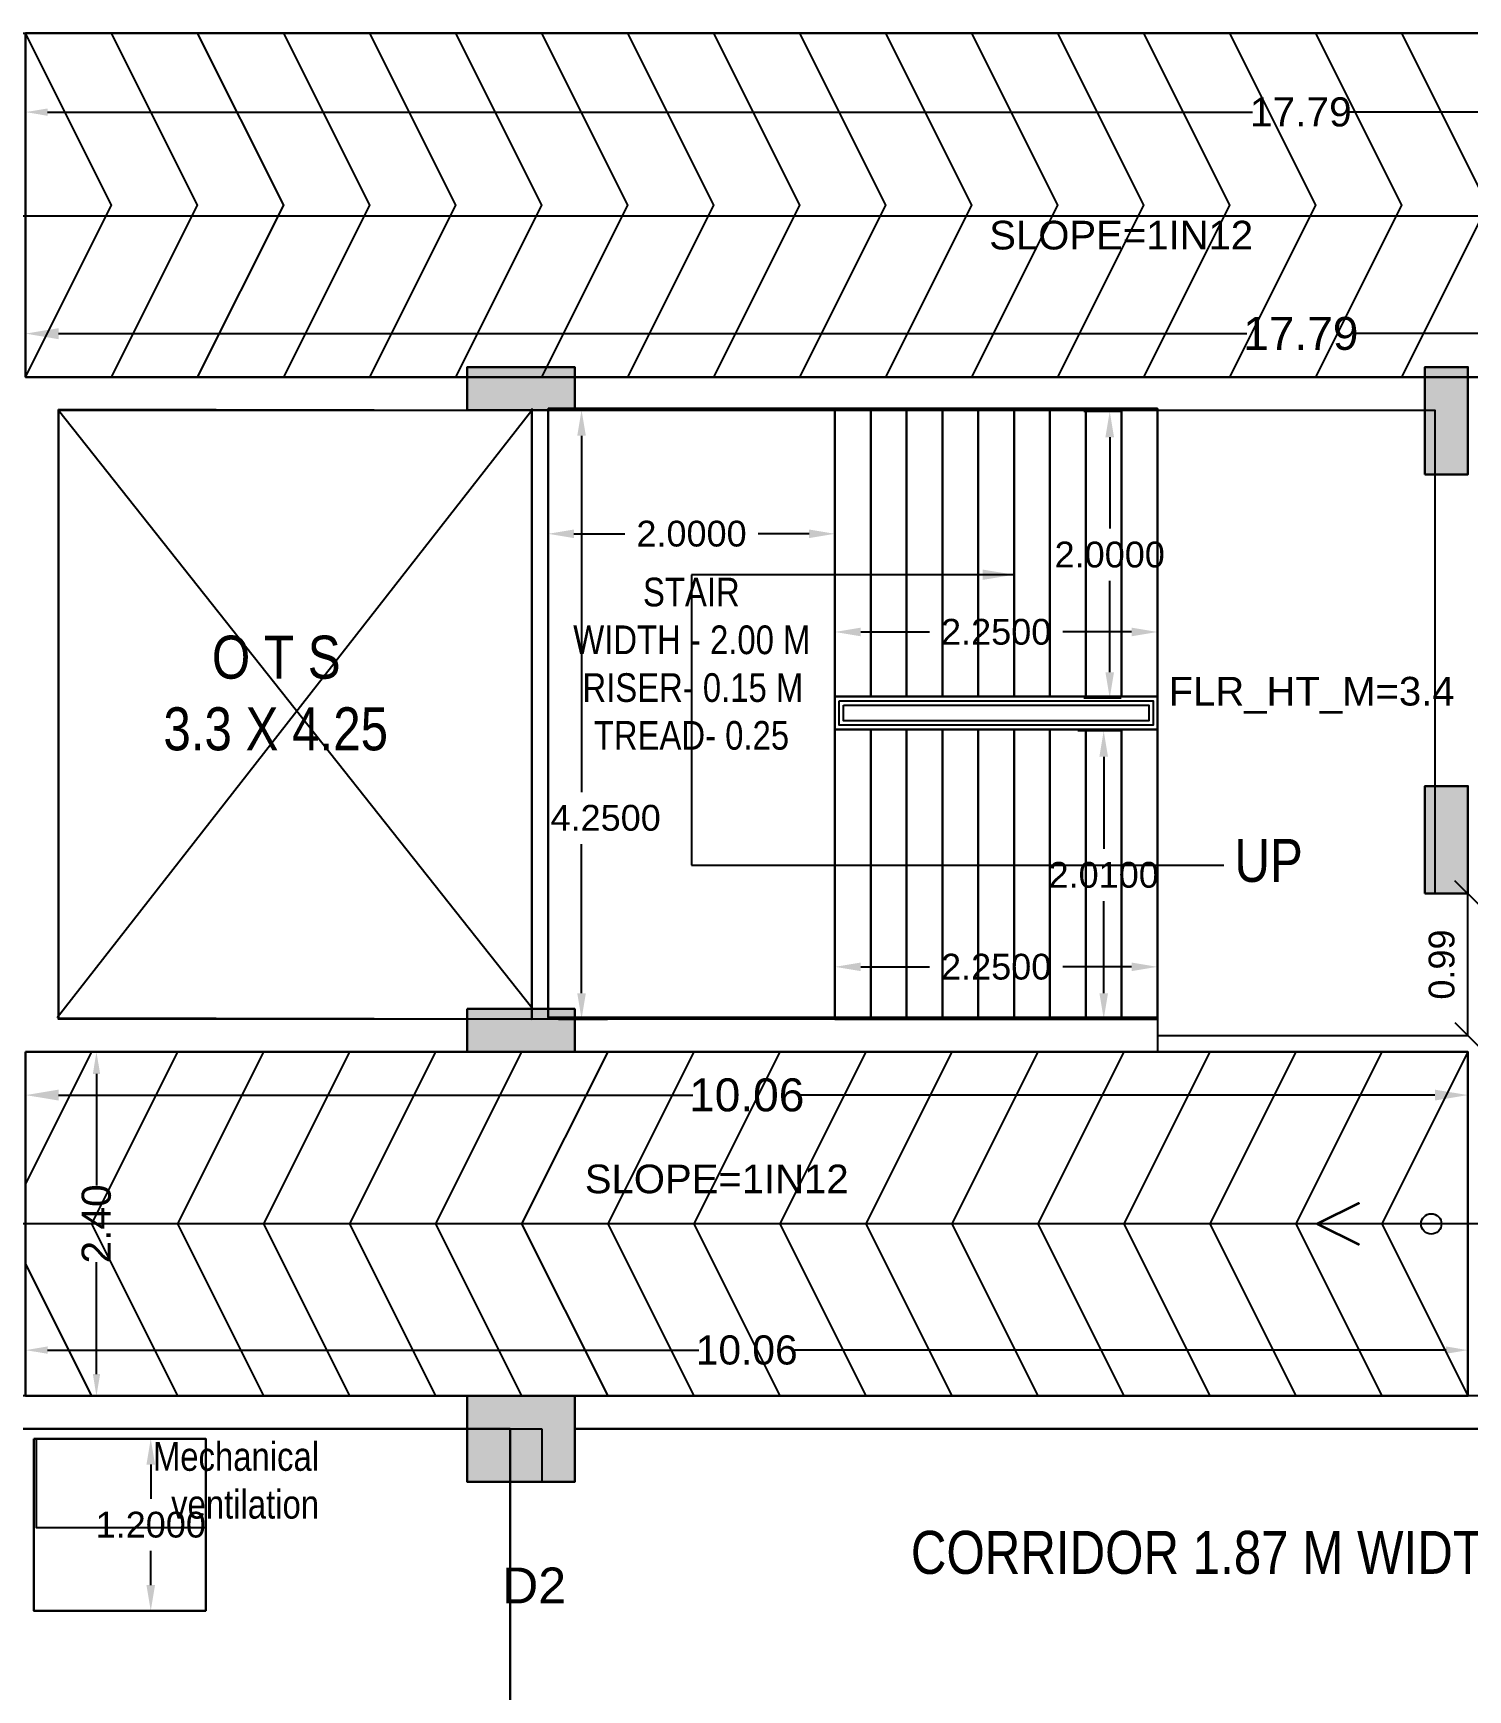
# Model space of a CAD drawing. Header units: metres. Extents: x -38 to 401, y 28 to 287.
# Drawn here: x 243.09 to 253.09, y 74.32 to 85.88 of the extents above; entities that cross this region are included whole.
import ezdxf

# ---------------------------------------------------------------- set-up
doc = ezdxf.new("R2010")
doc.units = ezdxf.units.M
for name, color, linetype in [('BLK_1_DA_RAMP_1', 30, 'Continuous'), ('BLK_1_FLR_7_AC_ROOM_1', 117, 'Continuous'), ('BLK_1_FLR_7_ACROOM_1_LIGHT_VENTILATION_3', 117, 'Continuous'), ('BLK_1_FLR_7_BLT_UP_AREA_DEDUCT', 1, 'Continuous'), ('BLK_1_FLR_7_CARPET_AREA', 10, 'Continuous'), ('UBEAM', 1, 'Continuous'), ('UHATCH', 8, 'Continuous')]:
    doc.layers.add(name, color=color, linetype=linetype)
for name, color, linetype, lineweight in [('BLK_1_FLR_7_FIRESTAIR_1', 4, 'Continuous', 30), ('BLK_1_FLR_7_FIRESTAIR_1_FLIGHT_1', 7, 'Continuous', 30), ('BLK_1_FLR_7_FIRESTAIR_1_FLIGHT_2', 4, 'Continuous', 30), ('BLK_1_FLR_7_FIRESTAIR_1_LANDING_1', 1, 'Continuous', 30), ('UCOLUMN', 6, 'Continuous', 30)]:
    doc.layers.add(name, color=color, linetype=linetype, lineweight=lineweight)
doc.styles.get("Standard").update_dxf_attribs({"font": 'arial.ttf'})
doc.dimstyles.new('ED', dxfattribs={"dimscale": 0, "dimtxt": 0.18, "dimasz": 0.18, "dimexe": 0, "dimexo": 0, "dimgap": 0.09, "dimtad": 1, "dimtoh": 1, "dimzin": 3, "dimdsep": 46, "dimtxsty": 'Standard', "dimblk": 'OBLIQUE', "dimcen": 0.09, "dimse1": 1, "dimse2": 1, "dimclrd": 251, "dimclrt": 30, "dimadec": 0, "dimazin": 0, "dimtfac": 1, "dimtmove": 0, "dimatfit": 3, "dimldrblk": 'ARCHTICK', "dimfxl": 0, "dimtolj": 1, "dimtzin": 0, "dimarcsym": 0})
doc.dimstyles.new('ISO-25', dxfattribs={"dimtxt": 2.5, "dimasz": 2.5, "dimexe": 1.25, "dimexo": 0.625, "dimtad": 1, "dimtxsty": 'Standard', "dimcen": 2.5, "dimadec": 0, "dimazin": 0, "dimtfac": 1, "dimtmove": 0, "dimatfit": 3, "dimfxl": 0, "dimarcsym": 0})
doc.dimstyles.get("Standard").update_dxf_attribs({"dimtxt": 0.18, "dimasz": 0.18, "dimexe": 0.18, "dimexo": 0.0625, "dimgap": 0.09, "dimtad": 0, "dimtih": 1, "dimtoh": 1, "dimdec": 4, "dimzin": 0, "dimdsep": 46, "dimtxsty": 'Standard', "dimcen": 0.09, "dimadec": 0, "dimazin": 0, "dimtfac": 1, "dimtdec": 4, "dimtofl": 0, "dimtmove": 0, "dimatfit": 3, "dimfxl": 0, "dimtolj": 1, "dimtzin": 0, "dimarcsym": 0})
doc.dimstyles.new('STANDARD$0', dxfattribs={"dimtxt": 7, "dimasz": 3, "dimexe": 3, "dimexo": 1, "dimgap": 1.5, "dimtad": 1, "dimdec": 1, "dimzin": 1, "dimdsep": 46, "dimlunit": 4, "dimtxsty": 'Standard', "dimblk": 'OBLIQUE', "dimcen": 0.09375, "dimdle": 1, "dimclrd": 8, "dimclre": 8, "dimclrt": 7, "dimadec": 1, "dimazin": 0, "dimtfac": 1, "dimtdec": 1, "dimtix": 1, "dimtmove": 2, "dimatfit": 3, "dimldrblk": 'ARCHTICK', "dimfxl": 0, "dimfrac": 2, "dimtolj": 1, "dimtzin": 0, "dimarcsym": 0})

# ---------------------------------------------------------------- blocks, each defined once
blk = doc.blocks.new('*D133')
at = {"color": 0, "lineweight": -2}
for p, q in [((243.264, 83.784), (251.552, 83.784)), ((260.594, 83.784), (252.307, 83.784))]:
    blk.add_line(p, q, dxfattribs=at)
at = {"color": 0}
for points in [[(243.264, 83.822), (243.264, 83.745), (243.034, 83.784)], [(260.594, 83.822), (260.594, 83.745), (260.824, 83.784)]]:
    blk.add_solid(points, dxfattribs=at)
at = {"layer": 'Defpoints', "color": 0}
for p in [(260.824, 83.784), (243.034, 83.481), (260.824, 83.476)]:
    blk.add_point(p, dxfattribs=at)
at = {"color": 0, "lineweight": 25, "insert": (251.929, 83.784), "char_height": 0.23, "attachment_point": 5}
blk.add_mtext('\\A1;17.79', dxfattribs=at)
blk = doc.blocks.new('*D135')
at = {"color": 0, "lineweight": -2}
for p, q in [((243.264, 78.47), (247.687, 78.47)), ((252.864, 78.47), (248.441, 78.47))]:
    blk.add_line(p, q, dxfattribs=at)
at = {"color": 0}
for points in [[(243.264, 78.508), (243.264, 78.432), (243.034, 78.47)], [(252.864, 78.508), (252.864, 78.432), (253.094, 78.47)]]:
    blk.add_solid(points, dxfattribs=at)
at = {"layer": 'Defpoints', "color": 0}
for p in [(243.034, 78.771), (253.094, 78.771), (243.034, 78.47)]:
    blk.add_point(p, dxfattribs=at)
at = {"color": 0, "lineweight": 25, "insert": (248.064, 78.47), "char_height": 0.23, "attachment_point": 5}
blk.add_mtext('\\A1;10.06', dxfattribs=at)
blk = doc.blocks.new('*D138')
at = {"color": 0, "lineweight": -2}
for p, q in [((243.264, 86.448), (251.552, 86.448)), ((260.594, 86.448), (252.307, 86.448))]:
    blk.add_line(p, q, dxfattribs=at)
at = {"color": 0}
for points in [[(243.264, 86.486), (243.264, 86.41), (243.034, 86.448)], [(260.594, 86.486), (260.594, 86.41), (260.824, 86.448)]]:
    blk.add_solid(points, dxfattribs=at)
at = {"layer": 'Defpoints', "color": 0}
for p in [(260.824, 86.448), (243.034, 85.881), (260.824, 85.876)]:
    blk.add_point(p, dxfattribs=at)
at = {"color": 0, "lineweight": 25, "insert": (251.929, 86.448), "char_height": 0.23, "attachment_point": 5}
blk.add_mtext('\\A1;17.79', dxfattribs=at)
blk = doc.blocks.new('600X750')
at = {"layer": 'UHATCH', "linetype": 'Continuous'}
h = blk.add_hatch(color=256, dxfattribs=at)
h.dxf.hatch_style = 1
h.paths.add_polyline_path([(0, 600), (-750, 600), (-750, 0), (0, 0)])
at = {"layer": 'UCOLUMN', "linetype": 'Continuous'}
blk.add_lwpolyline([(0, 0), (-750, 0), (-750, 600), (0, 600)], close=True, dxfattribs=at)
blk = doc.blocks.new('300 x 750')
at = {"layer": 'UHATCH', "linetype": 'Continuous'}
h = blk.add_hatch(color=256, dxfattribs=at)
h.dxf.hatch_style = 1
h.paths.add_polyline_path([(750, 0), (750, 300), (0, 300), (0, 0)])
at = {"layer": 'UCOLUMN', "linetype": 'Continuous'}
blk.add_lwpolyline([(0, 300), (0, 0), (750, 0), (750, 300)], close=True, dxfattribs=at)
blk = doc.blocks.new('ASDFSDFSDFDFD')
at = {"layer": 'UBEAM', "linetype": 'Continuous', "xscale": -1, "rotation": 180}
blk.add_blockref('300 x 750', (-15840, 35700), dxfattribs=at)
at = {"layer": 'UBEAM', "linetype": 'Continuous', "rotation": 90.00000000242422}
for p in [(-8860, 34950), (-8860, 32025)]:
    blk.add_blockref('300 x 750', p, dxfattribs=at)
at = {"layer": 'UBEAM', "linetype": 'Continuous'}
blk.add_blockref('300 x 750', (-15840, 30920), dxfattribs=at)
at = {"layer": 'UBEAM', "xscale": -1}
blk.add_blockref('600X750', (-15840, 27920), dxfattribs=at)
blk = doc.blocks.new('*D806')
at = {"layer": 'BLK_1_DA_RAMP_1', "color": 0, "lineweight": -2}
for p, q in [((243.034, 85.419), (243.034, 85.33)), ((243.187, 85.33), (251.593, 85.33)), ((260.672, 85.33), (252.265, 85.33)), ((260.824, 85.419), (260.824, 85.33))]:
    blk.add_line(p, q, dxfattribs=at)
at = {"layer": 'BLK_1_DA_RAMP_1', "color": 0}
for points in [[(243.187, 85.355), (243.187, 85.304), (243.034, 85.33)], [(260.672, 85.355), (260.672, 85.304), (260.824, 85.33)]]:
    blk.add_solid(points, dxfattribs=at)
at = {"layer": 'Defpoints', "color": 0}
for p in [(243.034, 85.881), (260.824, 85.881), (260.824, 85.33)]:
    blk.add_point(p, dxfattribs=at)
at = {"layer": 'BLK_1_DA_RAMP_1', "color": 0, "lineweight": 30, "insert": (251.929, 85.33), "char_height": 0.2032, "attachment_point": 5}
blk.add_mtext('\\A1;17.79', dxfattribs=at)
blk = doc.blocks.new('*D1108')
at = {"layer": 'BLK_1_FLR_7_ACROOM_1_LIGHT_VENTILATION_3', "color": 0, "lineweight": -2}
for p, q in [((244.228, 76.071), (243.727, 76.071)), ((243.907, 75.891), (243.907, 75.653)), ((243.907, 75.051), (243.907, 75.289)), ((244.228, 74.871), (243.727, 74.871))]:
    blk.add_line(p, q, dxfattribs=at)
at = {"layer": 'BLK_1_FLR_7_ACROOM_1_LIGHT_VENTILATION_3', "color": 0}
for points in [[(243.877, 75.891), (243.937, 75.891), (243.907, 76.071)], [(243.877, 75.051), (243.937, 75.051), (243.907, 74.871)]]:
    blk.add_solid(points, dxfattribs=at)
at = {"layer": 'Defpoints', "color": 0}
for p in [(243.907, 76.071), (244.29, 76.071), (244.29, 74.871)]:
    blk.add_point(p, dxfattribs=at)
at = {"layer": 'BLK_1_FLR_7_ACROOM_1_LIGHT_VENTILATION_3', "color": 0, "lineweight": 30, "insert": (243.907, 75.471), "char_height": 0.18, "attachment_point": 5}
blk.add_mtext('\\A1;1.2000', dxfattribs=at)
blk = doc.blocks.new('*D1126')
at = {"layer": 'BLK_1_FLR_7_FIRESTAIR_1_LANDING_1', "color": 2, "linetype": 'Continuous', "lineweight": -2}
for p, q in [((246.679, 82.339), (246.679, 82.567)), ((248.679, 82.339), (248.679, 82.567))]:
    blk.add_line(p, q, dxfattribs=at)
at = {"layer": 'BLK_1_FLR_7_FIRESTAIR_1_LANDING_1', "color": 2, "lineweight": -2}
for p, q in [((246.859, 82.387), (247.214, 82.387)), ((248.499, 82.387), (248.144, 82.387))]:
    blk.add_line(p, q, dxfattribs=at)
at = {"layer": 'BLK_1_FLR_7_FIRESTAIR_1_LANDING_1', "color": 2, "linetype": 'Continuous'}
for points in [[(246.859, 82.417), (246.859, 82.357), (246.679, 82.387)], [(248.499, 82.417), (248.499, 82.357), (248.679, 82.387)]]:
    blk.add_solid(points, dxfattribs=at)
at = {"layer": 'Defpoints', "color": 0, "linetype": 'Continuous'}
for p in [(248.679, 82.387), (246.679, 82.277), (248.679, 82.277)]:
    blk.add_point(p, dxfattribs=at)
at = {"layer": 'BLK_1_FLR_7_FIRESTAIR_1_LANDING_1', "color": 2, "linetype": 'Continuous', "insert": (247.679, 82.387), "char_height": 0.18, "attachment_point": 5}
blk.add_mtext('\\A1;2.0000', dxfattribs=at)
blk = doc.blocks.new('*D1134')
at = {"layer": 'BLK_1_FLR_7_FIRESTAIR_1_FLIGHT_1', "color": 0, "linetype": 'Continuous', "lineweight": -2}
for p, q in [((248.679, 79.073), (248.679, 79.545)), ((250.929, 79.073), (250.929, 79.545)), ((248.859, 79.365), (249.339, 79.365)), ((250.749, 79.365), (250.269, 79.365))]:
    blk.add_line(p, q, dxfattribs=at)
at = {"layer": 'BLK_1_FLR_7_FIRESTAIR_1_FLIGHT_1', "color": 0, "linetype": 'Continuous'}
for points in [[(248.859, 79.395), (248.859, 79.335), (248.679, 79.365)], [(250.749, 79.395), (250.749, 79.335), (250.929, 79.365)]]:
    blk.add_solid(points, dxfattribs=at)
at = {"layer": 'Defpoints', "color": 0, "linetype": 'Continuous'}
for p in [(250.929, 79.365), (248.679, 79.011), (250.929, 79.011)]:
    blk.add_point(p, dxfattribs=at)
at = {"layer": 'BLK_1_FLR_7_FIRESTAIR_1_FLIGHT_1', "color": 0, "linetype": 'Continuous', "insert": (249.804, 79.365), "char_height": 0.18, "attachment_point": 5}
blk.add_mtext('\\A1;2.2500', dxfattribs=at)
blk = doc.blocks.new('*D1142')
at = {"layer": 'BLK_1_FLR_7_FIRESTAIR_1_FLIGHT_2', "color": 0, "linetype": 'Continuous', "lineweight": -2}
for p, q in [((248.679, 81.313), (248.679, 81.882)), ((250.929, 81.313), (250.929, 81.882)), ((248.859, 81.702), (249.339, 81.702)), ((250.749, 81.702), (250.269, 81.702))]:
    blk.add_line(p, q, dxfattribs=at)
at = {"layer": 'BLK_1_FLR_7_FIRESTAIR_1_FLIGHT_2', "color": 0, "linetype": 'Continuous'}
for points in [[(248.859, 81.732), (248.859, 81.672), (248.679, 81.702)], [(250.749, 81.732), (250.749, 81.672), (250.929, 81.702)]]:
    blk.add_solid(points, dxfattribs=at)
at = {"layer": 'Defpoints', "color": 0, "linetype": 'Continuous'}
for p in [(250.929, 81.702), (248.679, 81.251), (250.929, 81.251)]:
    blk.add_point(p, dxfattribs=at)
at = {"layer": 'BLK_1_FLR_7_FIRESTAIR_1_FLIGHT_2', "color": 0, "linetype": 'Continuous', "insert": (249.804, 81.702), "char_height": 0.18, "attachment_point": 5}
blk.add_mtext('\\A1;2.2500', dxfattribs=at)
blk = doc.blocks.new('*D1161')
at = {"layer": 'BLK_1_FLR_7_FIRESTAIR_1_LANDING_1', "color": 0, "linetype": 'Continuous', "lineweight": -2}
for p, q in [((246.752, 83.251), (247.092, 83.251)), ((246.752, 79.001), (247.092, 79.001))]:
    blk.add_line(p, q, dxfattribs=at)
at = {"layer": 'BLK_1_FLR_7_FIRESTAIR_1_LANDING_1', "color": 0, "lineweight": -2}
for p, q in [((246.912, 83.071), (246.912, 80.585)), ((246.912, 79.181), (246.912, 80.222))]:
    blk.add_line(p, q, dxfattribs=at)
at = {"layer": 'BLK_1_FLR_7_FIRESTAIR_1_LANDING_1', "color": 0, "linetype": 'Continuous'}
for points in [[(246.882, 83.071), (246.942, 83.071), (246.912, 83.251)], [(246.882, 79.181), (246.942, 79.181), (246.912, 79.001)]]:
    blk.add_solid(points, dxfattribs=at)
at = {"layer": 'Defpoints', "color": 0, "linetype": 'Continuous'}
for p in [(246.689, 83.251), (246.689, 79.001), (246.912, 79.001)]:
    blk.add_point(p, dxfattribs=at)
at = {"layer": 'BLK_1_FLR_7_FIRESTAIR_1_LANDING_1', "color": 0, "linetype": 'Continuous', "insert": (247.08, 80.404), "char_height": 0.18, "attachment_point": 5}
blk.add_mtext('\\A1;4.2500', dxfattribs=at)
blk = doc.blocks.new('*D1162')
at = {"layer": 'BLK_1_FLR_7_FIRESTAIR_1_FLIGHT_1', "color": 0, "linetype": 'Continuous', "lineweight": -2}
for p, q in [((250.677, 81.011), (250.374, 81.011)), ((250.554, 80.831), (250.554, 80.188)), ((250.554, 79.181), (250.554, 79.824)), ((250.677, 79.001), (250.374, 79.001))]:
    blk.add_line(p, q, dxfattribs=at)
at = {"layer": 'BLK_1_FLR_7_FIRESTAIR_1_FLIGHT_1', "color": 0, "linetype": 'Continuous'}
for points in [[(250.524, 80.831), (250.584, 80.831), (250.554, 81.011)], [(250.524, 79.181), (250.584, 79.181), (250.554, 79.001)]]:
    blk.add_solid(points, dxfattribs=at)
at = {"layer": 'Defpoints', "color": 0, "linetype": 'Continuous'}
for p in [(250.739, 81.011), (250.554, 79.001), (250.739, 79.001)]:
    blk.add_point(p, dxfattribs=at)
at = {"layer": 'BLK_1_FLR_7_FIRESTAIR_1_FLIGHT_1', "color": 0, "linetype": 'Continuous', "insert": (250.554, 80.006), "char_height": 0.18, "attachment_point": 5}
blk.add_mtext('\\A1;2.0100', dxfattribs=at)
blk = doc.blocks.new('*D1163')
at = {"layer": 'BLK_1_FLR_7_FIRESTAIR_1_FLIGHT_2', "color": 0, "linetype": 'Continuous', "lineweight": -2}
for p, q in [((250.677, 83.241), (250.416, 83.241)), ((250.596, 83.061), (250.596, 82.423)), ((250.596, 81.421), (250.596, 82.059)), ((250.677, 81.241), (250.416, 81.241))]:
    blk.add_line(p, q, dxfattribs=at)
at = {"layer": 'BLK_1_FLR_7_FIRESTAIR_1_FLIGHT_2', "color": 0, "linetype": 'Continuous'}
for points in [[(250.566, 83.061), (250.626, 83.061), (250.596, 83.241)], [(250.566, 81.421), (250.626, 81.421), (250.596, 81.241)]]:
    blk.add_solid(points, dxfattribs=at)
at = {"layer": 'Defpoints', "color": 0, "linetype": 'Continuous'}
for p in [(250.596, 83.241), (250.739, 83.241), (250.739, 81.241)]:
    blk.add_point(p, dxfattribs=at)
at = {"layer": 'BLK_1_FLR_7_FIRESTAIR_1_FLIGHT_2', "color": 0, "linetype": 'Continuous', "insert": (250.596, 82.241), "char_height": 0.18, "attachment_point": 5}
blk.add_mtext('\\A1;2.0000', dxfattribs=at)
blk = doc.blocks.new('*D1253')
at = {"layer": 'BLK_1_DA_RAMP_1', "color": 0, "lineweight": -2}
for p, q in [((243.034, 76.601), (243.034, 76.69)), ((243.187, 76.69), (247.729, 76.69)), ((252.942, 76.69), (248.4, 76.69)), ((253.094, 76.601), (253.094, 76.69))]:
    blk.add_line(p, q, dxfattribs=at)
at = {"layer": 'BLK_1_DA_RAMP_1', "color": 0}
for points in [[(243.187, 76.716), (243.187, 76.665), (243.034, 76.69)], [(252.942, 76.716), (252.942, 76.665), (253.094, 76.69)]]:
    blk.add_solid(points, dxfattribs=at)
at = {"layer": 'Defpoints', "color": 0}
for p in [(253.094, 76.69), (243.034, 76.371), (253.094, 76.371)]:
    blk.add_point(p, dxfattribs=at)
at = {"layer": 'BLK_1_DA_RAMP_1', "color": 0, "lineweight": 30, "insert": (248.064, 76.69), "char_height": 0.2032, "attachment_point": 5}
blk.add_mtext('\\A1;10.06', dxfattribs=at)
blk = doc.blocks.new('*D1254')
at = {"layer": 'BLK_1_DA_RAMP_1', "color": 0, "lineweight": -2}
for p, q in [((243.439, 78.771), (243.528, 78.771)), ((243.528, 78.618), (243.528, 77.838)), ((243.528, 76.523), (243.528, 77.303)), ((243.439, 76.371), (243.528, 76.371))]:
    blk.add_line(p, q, dxfattribs=at)
at = {"layer": 'BLK_1_DA_RAMP_1', "color": 0}
for points in [[(243.503, 78.618), (243.554, 78.618), (243.528, 78.771)], [(243.503, 76.523), (243.554, 76.523), (243.528, 76.371)]]:
    blk.add_solid(points, dxfattribs=at)
at = {"layer": 'Defpoints', "color": 0}
for p in [(243.034, 78.771), (243.528, 78.771), (243.034, 76.371)]:
    blk.add_point(p, dxfattribs=at)
at = {"layer": 'BLK_1_DA_RAMP_1', "color": 0, "lineweight": 30, "insert": (243.528, 77.571), "char_height": 0.2032, "attachment_point": 5, "rotation": 90}
blk.add_mtext('\\A1;2.40', dxfattribs=at)
blk = doc.blocks.new('_Oblique')
at = {"color": 0, "linetype": 'ByBlock', "lineweight": -2}
blk.add_line((-0.5, -0.5), (0.5, 0.5), dxfattribs=at)
blk = doc.blocks.new('*D1255')
at = {"color": 251, "lineweight": -2}
blk.add_line((253.094, 78.886), (253.094, 79.876), dxfattribs=at)
at = {"layer": 'Defpoints', "color": 0}
for p in [(253.094, 79.876), (253.094, 79.876), (253.094, 78.886)]:
    blk.add_point(p, dxfattribs=at)
at = {"color": 251, "lineweight": -2, "xscale": 0.18, "yscale": 0.18, "zscale": 0.18}
for p, rotation in [((253.094, 79.876), 90), ((253.094, 78.886), 270)]:
    blk.add_blockref('_Oblique', p, dxfattribs=dict(at, rotation=rotation))
at = {"color": 30, "insert": (252.912, 79.381), "char_height": 0.18, "attachment_point": 5, "rotation": 90}
blk.add_mtext('\\A1;0.99', dxfattribs=at)
blk = doc.blocks.new('_ArchTick')
at = {"color": 0, "linetype": 'ByBlock', "const_width": 0.15}
blk.add_lwpolyline([(-0.5, -0.5), (0.5, 0.5)], dxfattribs=at)

msp = doc.modelspace()

# ---------------------------------------------------------------- linework, layer by layer
at = {"color": 7, "lineweight": 25}
for p, q in [((240.63406, 85.88091), (263.22406, 85.88091)), ((243.03406, 83.48091), (260.82406, 83.48091)), ((250.92911, 79.00091), (250.92911, 78.77091)), ((250.92911, 78.88591), (253.09409, 78.88591)), ((253.09406, 78.77091), (243.03406, 78.77091)), ((253.09406, 78.77091), (253.09406, 76.37091)), ((253.21662, 77.57091), (252.05063, 77.57091)), ((253.54406, 76.37091), (240.40406, 76.37091)), ((240.63406, 76.14091), (246.63406, 76.14091)), ((246.63406, 76.14091), (246.63406, 75.77091)), ((246.86406, 75.77091), (246.86406, 76.14091)), ((246.86406, 76.14091), (253.54406, 76.14091)), ((246.63406, 75.77091), (246.86406, 75.77091))]:
    msp.add_line(p, q, dxfattribs=at)
for p, q in [((243.25413, 79.01091), (246.56411, 83.25091)), ((243.26411, 83.25091), (246.56411, 79.08091)), ((246.56411, 83.26091), (246.56411, 79.01091)), ((246.67911, 83.26091), (246.67911, 79.01091)), ((248.67911, 83.26091), (248.67911, 81.13591)), ((248.67911, 83.26091), (248.67911, 81.13591)), ((248.92911, 83.26091), (248.92911, 81.25091)), ((249.17911, 83.26091), (249.17911, 81.25091)), ((249.42911, 83.26091), (249.42911, 81.25091)), ((249.67911, 83.26091), (249.67911, 81.25091)), ((249.92911, 83.26091), (249.92911, 81.25091)), ((250.17911, 83.26091), (250.17911, 81.25091)), ((250.42911, 83.26091), (250.42911, 81.25091)), ((250.67911, 83.26091), (250.67911, 81.25091)), ((250.92911, 83.26091), (250.92911, 81.25091)), ((248.67911, 81.25091), (250.92911, 81.25091)), ((248.67911, 79.01091), (248.67911, 81.13591)), ((250.92911, 79.01091), (250.92911, 81.13591)), ((248.67911, 81.02091), (250.92911, 81.02091)), ((248.92911, 79.01091), (248.92911, 81.02091)), ((249.17911, 79.01091), (249.17911, 81.02091)), ((249.42911, 79.01091), (249.42911, 81.02091)), ((249.67911, 79.01091), (249.67911, 81.02091)), ((249.92911, 79.01091), (249.92911, 81.02091)), ((250.17911, 79.01091), (250.17911, 81.02091)), ((250.42911, 79.01091), (250.42911, 81.02091)), ((250.67911, 79.01091), (250.67911, 81.02091)), ((247.67911, 80.07341), (251.39109, 80.07341))]:
    msp.add_line(p, q)
for points in [[(243.03408, 83.48091), (243.63408, 84.68091), (243.03408, 85.88091)], [(243.63408, 83.48091), (244.23408, 84.68091), (243.63408, 85.88091)], [(244.23408, 83.48091), (244.83408, 84.68091), (244.23408, 85.88091)], [(244.83408, 83.48091), (245.43408, 84.68091), (244.83408, 85.88091)], [(245.43408, 83.48091), (246.03408, 84.68091), (245.43408, 85.88091)], [(246.03408, 83.48091), (246.63408, 84.68091), (246.03408, 85.88091)], [(246.63408, 83.48091), (247.23408, 84.68091), (246.63408, 85.88091)], [(247.23408, 83.48091), (247.83408, 84.68091), (247.23408, 85.88091)], [(247.83408, 83.48091), (248.43408, 84.68091), (247.83408, 85.88091)], [(248.43407, 83.48091), (249.03407, 84.68091), (248.43407, 85.88091)], [(249.03407, 83.48091), (249.63407, 84.68091), (249.03407, 85.88091)], [(249.63407, 83.48091), (250.23407, 84.68091), (249.63407, 85.88091)], [(250.23407, 83.48091), (250.83407, 84.68091), (250.23407, 85.88091)], [(250.83407, 83.48091), (251.43407, 84.68091), (250.83407, 85.88091)], [(251.43407, 83.48091), (252.03407, 84.68091), (251.43407, 85.88091)], [(252.03407, 83.48091), (252.63407, 84.68091), (252.03407, 85.88091)], [(252.63407, 83.48091), (253.23407, 84.68091), (252.63407, 85.88091)], [(252.19408, 77.57091), (241.8357, 77.57091), (241.8357, 84.60609), (261.99846, 84.60609), (261.99846, 77.57091), (254.59408, 77.57091)], [(250.92911, 79.00091), (243.26411, 79.00091), (243.26411, 83.25091), (252.86409, 83.25091), (252.86409, 79.87625)], [(243.49406, 78.77091), (243.03406, 77.85091)], [(244.09406, 78.77091), (243.49406, 77.57091), (244.09406, 76.37091)], [(244.69406, 78.77091), (244.09406, 77.57091), (244.69406, 76.37091)], [(245.29406, 78.77091), (244.69406, 77.57091), (245.29406, 76.37091)], [(245.89406, 78.77091), (245.29406, 77.57091), (245.89406, 76.37091)], [(246.49406, 78.77091), (245.89406, 77.57091), (246.49406, 76.37091)], [(247.09406, 78.77091), (246.49406, 77.57091), (247.09406, 76.37091)], [(247.69406, 78.77091), (247.09406, 77.57091), (247.69406, 76.37091)], [(248.29406, 78.77091), (247.69406, 77.57091), (248.29406, 76.37091)], [(248.89406, 78.77091), (248.29406, 77.57091), (248.89406, 76.37091)], [(249.49406, 78.77091), (248.89406, 77.57091), (249.49406, 76.37091)], [(250.09406, 78.77091), (249.49406, 77.57091), (250.09406, 76.37091)], [(250.69406, 78.77091), (250.09406, 77.57091), (250.69406, 76.37091)], [(251.29406, 78.77091), (250.69406, 77.57091), (251.29406, 76.37091)], [(251.89406, 78.77091), (251.29406, 77.57091), (251.89406, 76.37091)], [(252.49406, 78.77091), (251.89406, 77.57091), (252.49406, 76.37091)], [(253.09406, 78.77091), (252.49406, 77.57091), (253.09406, 76.37091)], [(243.03406, 77.29091), (243.49406, 76.37091)]]:
    msp.add_lwpolyline(points, dxfattribs=at)
for points in [[(248.67911, 81.25091), (250.92911, 81.25091), (250.92911, 81.02091), (248.67911, 81.02091)], [(248.70911, 81.22091), (250.89911, 81.22091), (250.89911, 81.05091), (248.70911, 81.05091)], [(248.73911, 81.19091), (250.86911, 81.19091), (250.86911, 81.08091), (248.73911, 81.08091)]]:
    msp.add_lwpolyline(points, close=True)
for points in [[(252.33577, 77.42853), (252.33163, 77.42399), (252.04648, 77.56637), (252.05063, 77.57091), (252.04648, 77.57545), (252.33163, 77.71782), (252.33577, 77.71328), (252.05063, 77.57091)], [(243.11087, 76.07091), (244.2903, 76.07091), (244.2903, 75.44949), (243.11087, 75.44949)]]:
    msp.add_lwpolyline(points, close=True, dxfattribs=at)
msp.add_circle((252.8389, 77.57091), 0.07122, dxfattribs=at)
at = {"layer": 'BLK_1_DA_RAMP_1', "color": 1, "lineweight": 30}
for points in [[(243.03406, 85.88091), (260.82406, 85.88091), (260.82406, 83.48091), (243.03406, 83.48091)], [(243.03406, 78.77091), (253.09406, 78.77091), (253.09406, 76.37091), (243.03406, 76.37091)]]:
    msp.add_lwpolyline(points, close=True, dxfattribs=at)
at = {"layer": 'BLK_1_FLR_7_AC_ROOM_1', "color": 2, "lineweight": 30}
msp.add_lwpolyline([(246.41406, 69.77091), (240.63406, 69.77091), (240.63406, 76.14091), (246.41406, 76.14091)], close=True, dxfattribs=at)
at = {"layer": 'BLK_1_FLR_7_ACROOM_1_LIGHT_VENTILATION_3', "color": 2, "lineweight": 30}
msp.add_lwpolyline([(243.0903, 76.07091), (244.2903, 76.07091), (244.2903, 74.87091), (243.0903, 74.87091)], close=True, dxfattribs=at)
at = {"layer": 'BLK_1_FLR_7_BLT_UP_AREA_DEDUCT', "color": 12, "lineweight": 30}
msp.add_lwpolyline([(243.26411, 83.25341), (246.56411, 83.24841), (246.56411, 79.00091), (243.26411, 79.00591)], close=True, dxfattribs=at)
at = {"layer": 'BLK_1_FLR_7_CARPET_AREA', "color": 15, "linetype": 'Continuous', "lineweight": 30}
msp.add_lwpolyline([(240.63406, 70.14091), (240.63406, 75.77091), (241.00406, 75.77091), (241.00406, 76.14091), (246.11406, 76.14091), (246.11406, 75.77091), (246.41406, 75.77091), (246.86406, 75.77091), (246.86406, 76.14091), (255.49406, 76.14091), (255.49406, 75.77091), (256.24406, 75.77091), (256.24406, 76.14091), (261.35406, 76.14091), (261.35406, 75.77091), (261.72406, 75.77091), (261.72406, 70.14091)], dxfattribs=at)
at = {"layer": 'BLK_1_FLR_7_FIRESTAIR_1', "color": 1, "linetype": 'Continuous'}
msp.add_lwpolyline([(246.67911, 83.26091), (250.92911, 83.26091), (250.92911, 79.01091), (246.67911, 79.01091)], close=True, dxfattribs=at)
at = {"layer": 'BLK_1_FLR_7_FIRESTAIR_1_FLIGHT_1', "color": 7, "linetype": 'Continuous'}
for p, q in [((248.92911, 79.01091), (248.92911, 81.02091)), ((249.17911, 79.01091), (249.17911, 81.02091)), ((249.42911, 79.01091), (249.42911, 81.02091)), ((249.67911, 79.01091), (249.67911, 81.02091)), ((249.92911, 79.01091), (249.92911, 81.02091)), ((250.17911, 79.01091), (250.17911, 81.02091)), ((250.42911, 79.01091), (250.42911, 81.02091)), ((250.67911, 79.01091), (250.67911, 81.02091))]:
    msp.add_line(p, q, dxfattribs=at)
msp.add_lwpolyline([(248.67911, 79.00091), (250.92911, 79.00091), (250.92911, 81.02091), (248.67911, 81.02091)], close=True, dxfattribs=at)
at = {"layer": 'BLK_1_FLR_7_FIRESTAIR_1_FLIGHT_2', "color": 7, "linetype": 'Continuous'}
for p, q in [((248.92911, 83.26091), (248.92911, 81.25091)), ((249.17911, 83.26091), (249.17911, 81.25091)), ((249.42911, 83.26091), (249.42911, 81.25091)), ((249.67911, 83.26091), (249.67911, 81.25091)), ((249.92911, 83.26091), (249.92911, 81.25091)), ((250.17911, 83.26091), (250.17911, 81.25091)), ((250.42911, 83.26091), (250.42911, 81.25091)), ((250.67911, 83.26091), (250.67911, 81.25091))]:
    msp.add_line(p, q, dxfattribs=at)
msp.add_lwpolyline([(248.67911, 83.26091), (250.92911, 83.26091), (250.92911, 81.25091), (248.67911, 81.25091)], close=True, dxfattribs=at)
at = {"layer": 'BLK_1_FLR_7_FIRESTAIR_1_LANDING_1', "color": 7, "linetype": 'Continuous'}
msp.add_lwpolyline([(246.67911, 83.25091), (248.67911, 83.25091), (248.67911, 79.01091), (246.67911, 79.01091)], close=True, dxfattribs=at)

# ---------------------------------------------------------------- block references
at = {"color": 7, "lineweight": 25, "xscale": 0.001, "yscale": 0.001, "zscale": 0.001}
msp.add_blockref('ASDFSDFSDFDFD', (261.95406, 47.85091), dxfattribs=at)
msp.add_blockref('ASDFSDFSDFDFD', (261.95406, 47.85091), dxfattribs=at)

# ---------------------------------------------------------------- texts
at = {"color": 7, "lineweight": 25}
for s, insert, char_height, width, attachment_point in [('{\\fArial Narrow|b0|i0|c0|p34;\\W9.27075; \\W1;STAIR\\P{\\W1.631566; }WIDTH - 2.00 M\\P{\\W2.642273; }RISER- 0.15 M\\P{\\W3.888526; }TREAD- 0.25}', (246.74975, 82.08066, -12.79858), 0.2, 1.8424125, 1), ('{\\fArial Narrow|b0|i0|c0|p34;\\W5.12661; \\W1;O T S\\P{\\W1.586997; }3.3 X 4.25}', (243.8435, 81.67621), 0.3, 1.8424125, 1), ('{\\fArial Narrow|b0|i0|c0|p34;\\W7.36002; \\W1;UP}', (250.7627, 80.25769), 0.3, 1.8424125, 1), ('{\\fArial Narrow|b0|i0|c0|p34;Mechanical\\Pventilation}', (245.08091, 75.51176), 0.2, 2.774038, 9), ('{\\fArial Narrow|b0|i0|c0|p34; CORRIDOR 1.87 M WIDTH }', (249.11348, 75.12475), 0.3, 4.8308656, 7)]:
    msp.add_mtext(s, dxfattribs=dict(at, insert=insert, char_height=char_height, width=width, attachment_point=attachment_point))
at = {"color": 7, "lineweight": 25, "insert": (246.35754, 75.17301), "char_height": 0.25, "attachment_point": 1}
msp.add_mtext_dynamic_manual_height_columns('D2', width=331.5310086, gutter_width=1000, heights=[0], dxfattribs=at)
at = {"layer": 'BLK_1_DA_RAMP_1', "color": 1, "lineweight": 30, "char_height": 0.2, "width": 1.8904692, "attachment_point": 2}
for insert in [(250.6759, 84.57131), (247.85492, 77.98491)]:
    msp.add_mtext('SLOPE=1IN12', dxfattribs=dict(at, insert=insert))
at = {"layer": 'BLK_1_FLR_7_FIRESTAIR_1', "color": 1, "linetype": 'Continuous', "insert": (252.00405, 81.38856), "char_height": 0.2, "width": 2.4, "attachment_point": 2}
msp.add_mtext('FLR_HT_M=3.4', dxfattribs=at)

# ---------------------------------------------------------------- dimensions: what is measured, and where the dimension line sits
at = {"color": 7, "lineweight": 25}
for base, p1, p2, text, picture, middle in [((260.82406, 86.44791), (243.03406, 85.88091), (260.82406, 85.87591), '17.79', '*D138', (251.92906, 86.44791)), ((260.82406, 83.78359), (243.03406, 83.48091), (260.82406, 83.47591), '17.79', '*D133', (251.92906, 83.78359)), ((243.03406, 78.46987), (253.09406, 78.77091), (243.03406, 78.77091), '10.06', '*D135', (248.06406, 78.46987))]:
    dim = msp.add_linear_dim(base=base, p1=p1, p2=p2, text=text, dimstyle='Standard', override={"dimscale": 1, "dimtxt": 0.23, "dimasz": 0.23, "dimgap": 0, "dimse1": 1, "dimse2": 1, "dimtmove": 1}, dxfattribs=at)
    dim.commit()
    dim.dimension.update_dxf_attribs({"geometry": picture, "text_midpoint": middle})
at = {"color": 1}
dim = msp.add_linear_dim(base=(253.09404, 79.87625), p1=(253.09409, 78.88591), p2=(253.09409, 79.87625), angle=90, dimstyle='ED', override={"dimscale": 1, "dimpost": '\\X'}, dxfattribs=at)
dim.commit()
dim.dimension.update_dxf_attribs({"geometry": '*D1255', "text_midpoint": (252.91214, 79.38108)})
at = {"layer": 'BLK_1_DA_RAMP_1', "color": 1, "lineweight": 30}
for base, p1, p2, picture, middle in [((260.82406, 85.32991), (243.03406, 85.88091), (260.82406, 85.88091), '*D806', (251.92906, 85.32991)), ((253.09406, 76.69037), (243.03406, 76.37091), (253.09406, 76.37091), '*D1253', (248.06406, 76.69037))]:
    dim = msp.add_linear_dim(base=base, p1=p1, p2=p2, dimstyle='STANDARD$0', override={"dimscale": 0.001, "dimtxt": 203.2, "dimasz": 152.5, "dimexe": 0, "dimexo": 0, "dimgap": 2.286, "dimtad": 0, "dimtoh": 1, "dimdec": 2, "dimzin": 0, "dimlunit": 2, "dimpost": '', "dimcen": 2.286, "dimdle": 0, "dimclrd": 0, "dimclre": 0, "dimclrt": 0, "dimadec": 0, "dimtdec": 2, "dimtix": 0, "dimtofl": 0, "dimtmove": 0, "dimfxl": 89.5, "dimfxlon": 1, "dimfrac": 0}, dxfattribs=at)
    dim.commit()
    dim.dimension.update_dxf_attribs({"geometry": picture, "text_midpoint": middle})
at = {"layer": 'BLK_1_DA_RAMP_1', "color": 2, "lineweight": 30}
dim = msp.add_linear_dim(base=(243.52828, 78.77091), p1=(243.03406, 76.37091), p2=(243.03406, 78.77091), angle=90, dimstyle='STANDARD$0', override={"dimscale": 0.001, "dimtxt": 203.2, "dimasz": 152.5, "dimexe": 0, "dimexo": 0, "dimgap": 2.286, "dimtad": 0, "dimtoh": 1, "dimdec": 2, "dimzin": 0, "dimlunit": 2, "dimpost": '', "dimcen": 2.286, "dimdle": 0, "dimclrd": 0, "dimclre": 0, "dimclrt": 0, "dimadec": 0, "dimtdec": 2, "dimtix": 0, "dimtofl": 0, "dimtmove": 0, "dimfxl": 89.5, "dimfxlon": 1, "dimfrac": 0}, dxfattribs=at)
dim.commit()
dim.dimension.update_dxf_attribs({"geometry": '*D1254', "text_midpoint": (243.52828, 77.57091)})
at = {"layer": 'BLK_1_FLR_7_ACROOM_1_LIGHT_VENTILATION_3', "color": 232, "lineweight": 30}
dim = msp.add_linear_dim(base=(243.90666, 76.07091), p1=(244.2903, 74.87091), p2=(244.2903, 76.07091), angle=270, dimstyle='STANDARD$0', override={"dimtxt": 0.18, "dimasz": 0.18, "dimexe": 0.18, "dimexo": 0.0625, "dimgap": 0.09, "dimtad": 0, "dimtih": 1, "dimtoh": 1, "dimdec": 4, "dimzin": 0, "dimlunit": 2, "dimpost": '', "dimcen": 0.09, "dimdle": 0, "dimclrd": 0, "dimclre": 0, "dimclrt": 0, "dimadec": 0, "dimtdec": 4, "dimtix": 0, "dimtofl": 0, "dimtmove": 0, "dimfrac": 0}, dxfattribs=at)
dim.commit()
dim.dimension.update_dxf_attribs({"geometry": '*D1108', "text_midpoint": (243.90666, 75.47091)})
at = {"layer": 'BLK_1_FLR_7_FIRESTAIR_1_FLIGHT_1', "color": 2, "linetype": 'Continuous'}
dim = msp.add_linear_dim(base=(250.5541, 79.00091), p1=(250.73909, 81.01091), p2=(250.73909, 79.00091), angle=90, dimstyle='STANDARD$0', override={"dimtxt": 0.18, "dimasz": 0.18, "dimexe": 0.18, "dimexo": 0.0625, "dimgap": 0.09, "dimtad": 0, "dimtih": 1, "dimtoh": 1, "dimdec": 4, "dimzin": 0, "dimlunit": 2, "dimpost": '', "dimcen": 0.09, "dimdle": 0, "dimclrd": 0, "dimclre": 0, "dimclrt": 0, "dimadec": 0, "dimtdec": 4, "dimtix": 0, "dimtofl": 0, "dimtmove": 0, "dimfrac": 0}, dxfattribs=at)
dim.commit()
dim.dimension.update_dxf_attribs({"geometry": '*D1162', "text_midpoint": (250.5541, 80.00591)})
at = {"layer": 'BLK_1_FLR_7_FIRESTAIR_1_FLIGHT_1', "color": 1, "linetype": 'Continuous'}
dim = msp.add_linear_dim(base=(250.92911, 79.36479), p1=(248.67911, 79.01091), p2=(250.92911, 79.01091), dimstyle='STANDARD$0', override={"dimtxt": 0.18, "dimasz": 0.18, "dimexe": 0.18, "dimexo": 0.0625, "dimgap": 0.09, "dimtad": 0, "dimtih": 1, "dimtoh": 1, "dimdec": 4, "dimzin": 0, "dimlunit": 2, "dimpost": '', "dimcen": 0.09, "dimdle": 0, "dimclrd": 0, "dimclre": 0, "dimclrt": 0, "dimadec": 0, "dimtdec": 4, "dimtix": 0, "dimtofl": 0, "dimtmove": 0, "dimfrac": 0}, dxfattribs=at)
dim.commit()
dim.dimension.update_dxf_attribs({"geometry": '*D1134', "text_midpoint": (249.80411, 79.36479)})
at = {"layer": 'BLK_1_FLR_7_FIRESTAIR_1_FLIGHT_2', "color": 2, "linetype": 'Continuous'}
dim = msp.add_linear_dim(base=(250.59642, 83.24091), p1=(250.73909, 81.24091), p2=(250.73909, 83.24091), angle=90, dimstyle='STANDARD$0', override={"dimtxt": 0.18, "dimasz": 0.18, "dimexe": 0.18, "dimexo": 0.0625, "dimgap": 0.09, "dimtad": 0, "dimtih": 1, "dimtoh": 1, "dimdec": 4, "dimzin": 0, "dimlunit": 2, "dimpost": '', "dimcen": 0.09, "dimdle": 0, "dimclrd": 0, "dimclre": 0, "dimclrt": 0, "dimadec": 0, "dimtdec": 4, "dimtix": 0, "dimtofl": 0, "dimtmove": 0, "dimfrac": 0}, dxfattribs=at)
dim.commit()
dim.dimension.update_dxf_attribs({"geometry": '*D1163', "text_midpoint": (250.59642, 82.24091)})
at = {"layer": 'BLK_1_FLR_7_FIRESTAIR_1_FLIGHT_2', "color": 1, "linetype": 'Continuous'}
dim = msp.add_linear_dim(base=(250.92911, 81.70233), p1=(248.67911, 81.25091), p2=(250.92911, 81.25091), dimstyle='STANDARD$0', override={"dimtxt": 0.18, "dimasz": 0.18, "dimexe": 0.18, "dimexo": 0.0625, "dimgap": 0.09, "dimtad": 0, "dimtih": 1, "dimtoh": 1, "dimdec": 4, "dimzin": 0, "dimlunit": 2, "dimpost": '', "dimcen": 0.09, "dimdle": 0, "dimclrd": 0, "dimclre": 0, "dimclrt": 0, "dimadec": 0, "dimtdec": 4, "dimtix": 0, "dimtofl": 0, "dimtmove": 0, "dimfrac": 0}, dxfattribs=at)
dim.commit()
dim.dimension.update_dxf_attribs({"geometry": '*D1142', "text_midpoint": (249.80411, 81.70233)})
at = {"layer": 'BLK_1_FLR_7_FIRESTAIR_1_LANDING_1', "color": 1, "linetype": 'Continuous'}
dim = msp.add_linear_dim(base=(246.91171, 79.00091), p1=(246.68909, 83.25091), p2=(246.68909, 79.00091), angle=90, dimstyle='STANDARD$0', override={"dimtxt": 0.18, "dimasz": 0.18, "dimexe": 0.18, "dimexo": 0.0625, "dimgap": 0.09, "dimtad": 0, "dimtih": 1, "dimtoh": 1, "dimdec": 4, "dimzin": 0, "dimlunit": 2, "dimpost": '', "dimcen": 0.09, "dimdle": 0, "dimclrd": 0, "dimclre": 0, "dimclrt": 0, "dimadec": 0, "dimtdec": 4, "dimtix": 0, "dimtofl": 0, "dimtmove": 1, "dimfxl": 5, "dimfrac": 0}, dxfattribs=at)
dim.commit()
dim.dimension.update_dxf_attribs({"geometry": '*D1161', "text_midpoint": (247.07999, 80.40354), "dimtype": 160})
at = {"layer": 'BLK_1_FLR_7_FIRESTAIR_1_LANDING_1', "color": 2, "linetype": 'Continuous'}
dim = msp.add_linear_dim(base=(248.67911, 82.38741), p1=(246.67911, 82.27662), p2=(248.67911, 82.27662), dimstyle='STANDARD$0', override={"dimtxt": 0.18, "dimasz": 0.18, "dimexe": 0.18, "dimexo": 0.0625, "dimgap": 0.09, "dimtad": 0, "dimtih": 1, "dimtoh": 1, "dimdec": 4, "dimzin": 0, "dimlunit": 2, "dimpost": '', "dimcen": 0.09, "dimdle": 0, "dimclrd": 2, "dimclre": 2, "dimclrt": 2, "dimadec": 0, "dimtdec": 4, "dimtix": 0, "dimtofl": 0, "dimtmove": 1, "dimfxl": 5, "dimfrac": 0}, dxfattribs=at)
dim.commit()
dim.dimension.update_dxf_attribs({"geometry": '*D1126', "text_midpoint": (247.67911, 82.38741)})

# ---------------------------------------------------------------- leaders
msp.add_leader([(249.92911, 82.10133), (247.67911, 82.10133), (247.67911, 80.07341)], dimstyle='ISO-25', override={"dimtxt": 0.22, "dimasz": 0.22, "dimgap": 0.09, "dimtad": 0, "dimdsep": 46, "dimcen": 1, "dimfxl": 0, "dimfxlon": 1, "dimarcsym": 1})

doc.saveas('drawing.dxf')
